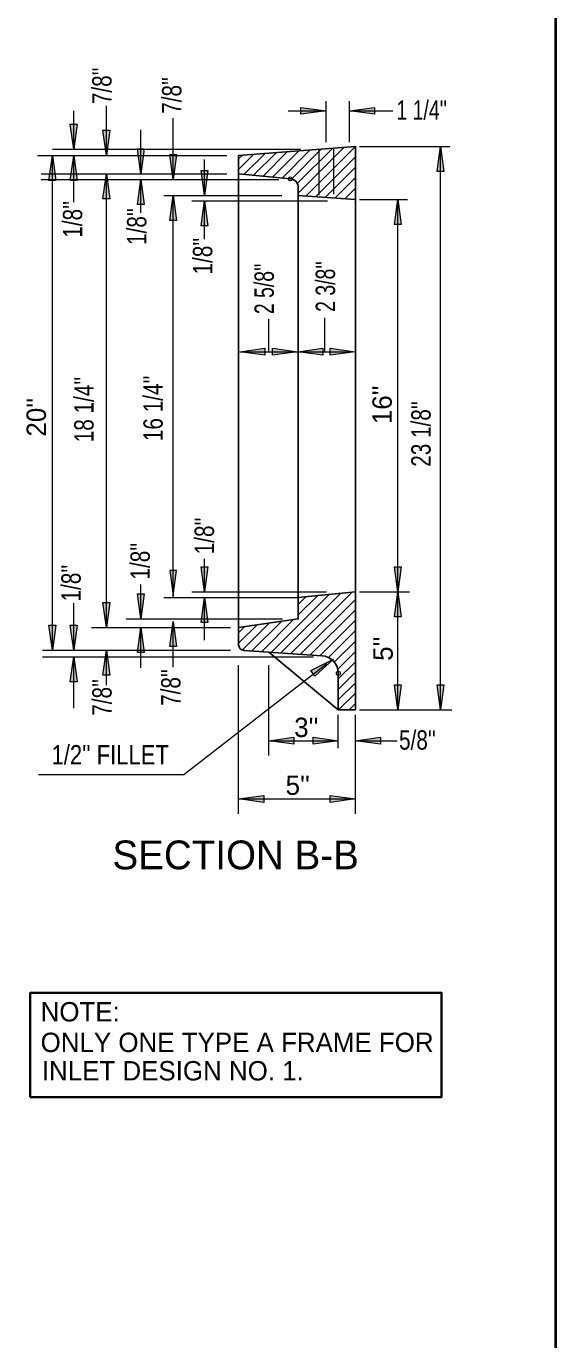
# Model space of a CAD drawing. Extents: x -331 to 37, y -28 to 234.
# Drawn here: x -215.3 to -180.2, y 101.8 to 189.1 of the extents above; entities that cross this region are included whole.
import ezdxf

# ---------------------------------------------------------------- set-up
doc = ezdxf.new("R2010")
doc.units = 0
doc.header["$LTSCALE"] = 0.51
doc.header["$PDMODE"] = 32
doc.header["$PDSIZE"] = 0.255
doc.linetypes.add('LONG_DASHED', pattern=[7.5, 6, -1.5])
doc.layers.add('1', color=7, linetype='Continuous', lineweight=13)

msp = doc.modelspace()

# ---------------------------------------------------------------- hatches: boundary and pattern name
at = {"layer": '1'}
for points in [[(-195.4278, 183.4482), (-197.0938, 183.2192), (-197.0938, 183.6771)], [(-193.8693, 183.4482), (-192.2032, 183.6771), (-192.2032, 183.2192)], [(-212.1782, 180.8982), (-212.4072, 182.5642), (-211.9493, 182.5642)], [(-210.0075, 180.4873), (-210.2364, 182.1533), (-209.7786, 182.1533)], [(-207.7227, 179.2596), (-207.9517, 180.9256), (-207.4938, 180.9256)], [(-187.8293, 181.0871), (-187.6004, 179.4211), (-188.0582, 179.4211)], [(-213.5938, 180.4873), (-213.3649, 178.8212), (-213.8227, 178.8212)], [(-212.1782, 180.4873), (-211.9493, 178.8212), (-212.4072, 178.8212)], [(-205.5719, 178.8817), (-205.8008, 180.5478), (-205.343, 180.5478)], [(-210.0075, 179.2596), (-209.7786, 177.5935), (-210.2364, 177.5935)], [(-207.7227, 178.8817), (-207.4938, 177.2157), (-207.9517, 177.2157)], [(-203.4957, 177.8212), (-203.7246, 179.4872), (-203.2668, 179.4872)], [(-205.5719, 177.8212), (-205.343, 176.1551), (-205.8008, 176.1551)], [(-203.4957, 177.4651), (-203.2668, 175.7991), (-203.7246, 175.7991)], [(-190.6606, 177.5595), (-190.4317, 175.8935), (-190.8895, 175.8935)], [(-201.1469, 167.4453), (-199.4808, 167.6743), (-199.4808, 167.2164)], [(-197.3165, 167.4453), (-198.9826, 167.2164), (-198.9826, 167.6743)], [(-197.3037, 167.4453), (-195.6376, 167.6743), (-195.6376, 167.2164)], [(-193.4917, 167.4453), (-195.1578, 167.2164), (-195.1578, 167.6743)], [(-205.5719, 151.2578), (-205.343, 152.9239), (-205.8008, 152.9239)], [(-203.4957, 151.4929), (-203.7246, 153.1589), (-203.2668, 153.1589)], [(-190.6606, 151.4929), (-190.8895, 153.1589), (-190.4317, 153.1589)], [(-207.7227, 149.6985), (-207.9517, 151.3646), (-207.4938, 151.3646)], [(-203.4957, 151.1152), (-203.2668, 149.4492), (-203.7246, 149.4492)], [(-190.6606, 151.4929), (-190.4317, 149.8268), (-190.8895, 149.8268)], [(-210.0075, 149.1318), (-210.2364, 150.7979), (-209.7786, 150.7979)], [(-213.5938, 147.6207), (-213.8227, 149.2867), (-213.3649, 149.2867)], [(-212.1782, 147.6207), (-212.4072, 149.2867), (-211.9493, 149.2867)], [(-205.5719, 149.5287), (-205.343, 147.8627), (-205.8008, 147.8627)], [(-207.7227, 149.1318), (-207.4938, 147.4657), (-207.9517, 147.4657)], [(-210.0075, 147.6207), (-209.7786, 145.9547), (-210.2364, 145.9547)], [(-212.1782, 147.1816), (-211.9493, 145.5156), (-212.4072, 145.5156)], [(-194.9328, 147.0329), (-196.1662, 145.8896), (-196.4287, 146.2646)], [(-190.6606, 143.654), (-190.8895, 145.3201), (-190.4317, 145.3201)], [(-187.8293, 143.654), (-188.0582, 145.3201), (-187.6004, 145.3201)], [(-199.2325, 141.6093), (-197.5665, 141.8382), (-197.5665, 141.3804)], [(-194.6137, 141.6093), (-196.2797, 141.3804), (-196.2797, 141.8382)], [(-193.4778, 141.6093), (-191.8118, 141.8382), (-191.8118, 141.3804)], [(-201.2307, 137.7372), (-199.5646, 137.9661), (-199.5646, 137.5083)], [(-193.4778, 137.7372), (-195.1439, 137.5083), (-195.1439, 137.9661)]]:
    msp.add_hatch(color=256, dxfattribs=at).paths.add_polyline_path(points)

# ---------------------------------------------------------------- linework, layer by layer
at = {"layer": '1', "lineweight": 40}
msp.add_line((-180.1836, -11.0541), (-180.1836, 193.9388), dxfattribs=at)
at = {"layer": '1'}
for p, q in [((-212.1782, 180.8982), (-212.1782, 183.4557)), ((-210.0075, 180.4873), (-210.0075, 183.7837)), ((-197.941, 183.4482), (-195.4278, 183.4482)), ((-195.4278, 181.3704), (-195.4278, 184.0826)), ((-193.8693, 181.3704), (-193.8693, 184.0826)), ((-193.8693, 183.4482), (-191.0036, 183.4482)), ((-205.5719, 178.8817), (-205.5719, 182.9587)), ((-207.7227, 179.2596), (-207.7227, 182.1908)), ((-213.5938, 180.8982), (-197.0971, 180.8982)), ((-200.8743, 179.2256), (-199.4769, 180.623)), ((-200.2428, 179.1653), (-198.7272, 180.681)), ((-199.6113, 179.1052), (-197.9774, 180.739)), ((-198.9798, 179.0449), (-197.2277, 180.7971)), ((-198.3483, 178.9847), (-196.4779, 180.855)), ((-197.7257, 178.9154), (-195.7281, 180.9131)), ((-197.335, 178.6143), (-194.9783, 180.971)), ((-197.2688, 177.9887), (-194.2286, 181.0291)), ((-196.7786, 177.7873), (-193.4788, 181.087)), ((-193.2043, 181.0871), (-187.2066, 181.0871)), ((-187.8293, 143.654), (-187.8293, 181.0871)), ((-214.5721, 180.4873), (-202.0107, 180.4873)), ((-213.5938, 147.6207), (-213.5938, 180.4873)), ((-212.1782, 177.3833), (-212.1782, 180.4873)), ((-203.4957, 177.8212), (-203.4957, 180.2217)), ((-201.2307, 179.5611), (-200.2267, 180.565)), ((-201.2307, 180.2528), (-200.9765, 180.507)), ((-196.1315, 177.7427), (-193.4778, 180.3962)), ((-214.3445, 179.2596), (-202.0107, 179.2596)), ((-214.3445, 178.8817), (-198.5537, 178.8817)), ((-210.0075, 149.1318), (-210.0075, 179.2596)), ((-207.7227, 176.6768), (-207.7227, 178.8817)), ((-195.4843, 177.6979), (-193.4778, 179.7044)), ((-194.8372, 177.6533), (-193.4778, 179.0127)), ((-194.1902, 177.6087), (-193.4778, 178.321)), ((-206.1908, 177.8212), (-198.3587, 177.8212)), ((-205.5719, 151.1152), (-205.5719, 177.8212)), ((-204.3407, 177.4651), (-195.3399, 177.4651)), ((-203.4957, 174.92), (-203.4957, 177.4651)), ((-193.2043, 177.5595), (-190.0173, 177.5595)), ((-199.2318, 167.4453), (-199.2318, 169.6137)), ((-195.5174, 167.4453), (-195.5174, 169.6911)), ((-201.1469, 167.4453), (-197.3165, 167.4453)), ((-197.3037, 167.4453), (-193.7312, 167.4453)), ((-203.4957, 151.4929), (-203.4957, 153.6864)), ((-207.7227, 149.6985), (-207.7227, 151.9767)), ((-206.1908, 151.1152), (-197.2688, 151.1152)), ((-204.3407, 151.4929), (-195.3997, 151.4929)), ((-203.4957, 148.2963), (-203.4957, 151.1152)), ((-199.0712, 147.4773), (-195.2303, 151.3183)), ((-198.4225, 147.4343), (-194.462, 151.3948)), ((-197.7738, 147.3912), (-193.6937, 151.4713)), ((-197.2688, 149.9716), (-195.9986, 151.2417)), ((-197.2688, 150.6633), (-196.767, 151.1652)), ((-197.125, 147.3483), (-193.4778, 150.9955)), ((-193.2043, 151.4929), (-189.8978, 151.4929)), ((-212.1782, 147.6207), (-212.1782, 150.7409)), ((-196.4763, 147.3053), (-193.4778, 150.3037)), ((-208.701, 149.6985), (-198.3227, 149.6985)), ((-205.5719, 146.4878), (-205.5719, 149.5287)), ((-201.2307, 148.0851), (-200.0091, 149.3066)), ((-200.9924, 147.6314), (-199.2019, 149.422)), ((-200.3687, 147.5634), (-198.3946, 149.5375)), ((-199.72, 147.5204), (-197.5874, 149.6529)), ((-195.8276, 147.2622), (-193.4778, 149.6119)), ((-210.9858, 149.1318), (-201.7696, 149.1318)), ((-207.7227, 146.4465), (-207.7227, 149.1318)), ((-201.2307, 148.7768), (-200.8163, 149.1911)), ((-195.2662, 147.1318), (-193.4778, 148.9202)), ((-214.2501, 147.6207), (-201.7696, 147.6207)), ((-210.0075, 145.3025), (-210.0075, 147.6207)), ((-194.8828, 146.8233), (-193.4778, 148.2284)), ((-194.6497, 146.3648), (-193.4778, 147.5367)), ((-214.2501, 147.1816), (-196.2513, 147.1816)), ((-212.1782, 143.7699), (-212.1782, 147.1816)), ((-201.2307, 136.7588), (-201.2307, 146.6205)), ((-199.2325, 140.6311), (-199.2325, 146.6205)), ((-194.6137, 145.7091), (-193.4778, 146.8449)), ((-194.6137, 145.0173), (-193.4778, 146.1532)), ((-194.6137, 144.3255), (-193.4778, 145.4613)), ((-194.5934, 143.654), (-193.4778, 144.7696)), ((-193.9017, 143.654), (-193.4778, 144.0778)), ((-194.6137, 141.1176), (-194.6137, 143.3192)), ((-193.4778, 136.7588), (-193.4778, 143.3192)), ((-193.2043, 143.654), (-187.087, 143.654)), ((-199.2325, 141.6093), (-194.6137, 141.6093)), ((-193.4778, 141.6093), (-190.7141, 141.6093)), ((-201.2307, 137.7372), (-193.4778, 137.7372))]:
    msp.add_line(p, q, dxfattribs=at)
at = {"layer": '1', "linetype": 'LONG_DASHED'}
for p, q in [((-195.9169, 180.8984), (-195.9169, 177.7278)), ((-194.9386, 180.9741), (-194.9386, 177.6603))]:
    msp.add_line(p, q, dxfattribs=at)
at = {"layer": '1', "lineweight": 25}
for p, q in [((-201.2307, 149.1318), (-201.2307, 179.2596)), ((-197.2688, 151.1152), (-197.2688, 177.8212)), ((-193.543, 177.564), (-193.4778, 177.6292)), ((-193.4778, 151.4929), (-193.4778, 177.5595)), ((-200.8653, 147.5964), (-195.7098, 147.2544)), ((-194.6137, 143.654), (-199.2325, 147.4881))]:
    msp.add_line(p, q, dxfattribs=at)
at = {"layer": '1'}
for points in [[(-195.4278, 183.4482), (-197.0938, 183.2192), (-197.0938, 183.6771)], [(-193.8693, 183.4482), (-192.2032, 183.6771), (-192.2032, 183.2192)], [(-212.1782, 180.8982), (-212.4072, 182.5642), (-211.9493, 182.5642)], [(-210.0075, 180.4873), (-210.2364, 182.1533), (-209.7786, 182.1533)], [(-207.7227, 179.2596), (-207.9517, 180.9256), (-207.4938, 180.9256)], [(-187.8293, 181.0871), (-187.6004, 179.4211), (-188.0582, 179.4211)], [(-213.5938, 180.4873), (-213.3649, 178.8212), (-213.8227, 178.8212)], [(-212.1782, 180.4873), (-211.9493, 178.8212), (-212.4072, 178.8212)], [(-205.5719, 178.8817), (-205.8008, 180.5478), (-205.343, 180.5478)], [(-210.0075, 179.2596), (-209.7786, 177.5935), (-210.2364, 177.5935)], [(-207.7227, 178.8817), (-207.4938, 177.2157), (-207.9517, 177.2157)], [(-203.4957, 177.8212), (-203.7246, 179.4872), (-203.2668, 179.4872)], [(-205.5719, 177.8212), (-205.343, 176.1551), (-205.8008, 176.1551)], [(-203.4957, 177.4651), (-203.2668, 175.7991), (-203.7246, 175.7991)], [(-190.6606, 177.5595), (-190.4317, 175.8935), (-190.8895, 175.8935)], [(-201.1469, 167.4453), (-199.4808, 167.6743), (-199.4808, 167.2164)], [(-197.3165, 167.4453), (-198.9826, 167.2164), (-198.9826, 167.6743)], [(-197.3037, 167.4453), (-195.6376, 167.6743), (-195.6376, 167.2164)], [(-193.4917, 167.4453), (-195.1578, 167.2164), (-195.1578, 167.6743)], [(-205.5719, 151.2578), (-205.343, 152.9239), (-205.8008, 152.9239)], [(-203.4957, 151.4929), (-203.7246, 153.1589), (-203.2668, 153.1589)], [(-190.6606, 151.4929), (-190.8895, 153.1589), (-190.4317, 153.1589)], [(-207.7227, 149.6985), (-207.9517, 151.3646), (-207.4938, 151.3646)], [(-203.4957, 151.1152), (-203.2668, 149.4492), (-203.7246, 149.4492)], [(-190.6606, 151.4929), (-190.4317, 149.8268), (-190.8895, 149.8268)], [(-210.0075, 149.1318), (-210.2364, 150.7979), (-209.7786, 150.7979)], [(-213.5938, 147.6207), (-213.8227, 149.2867), (-213.3649, 149.2867)], [(-212.1782, 147.6207), (-212.4072, 149.2867), (-211.9493, 149.2867)], [(-205.5719, 149.5287), (-205.343, 147.8627), (-205.8008, 147.8627)], [(-207.7227, 149.1318), (-207.4938, 147.4657), (-207.9517, 147.4657)], [(-210.0075, 147.6207), (-209.7786, 145.9547), (-210.2364, 145.9547)], [(-212.1782, 147.1816), (-211.9493, 145.5156), (-212.4072, 145.5156)], [(-194.9328, 147.0329), (-196.1662, 145.8896), (-196.4287, 146.2646)], [(-190.6606, 143.654), (-190.8895, 145.3201), (-190.4317, 145.3201)], [(-187.8293, 143.654), (-188.0582, 145.3201), (-187.6004, 145.3201)], [(-199.2325, 141.6093), (-197.5665, 141.8382), (-197.5665, 141.3804)], [(-194.6137, 141.6093), (-196.2797, 141.3804), (-196.2797, 141.8382)], [(-193.4778, 141.6093), (-191.8118, 141.8382), (-191.8118, 141.3804)], [(-201.2307, 137.7372), (-199.5646, 137.9661), (-199.5646, 137.5083)], [(-193.4778, 137.7372), (-195.1439, 137.5083), (-195.1439, 137.9661)]]:
    msp.add_lwpolyline(points, close=True, dxfattribs=at)
at = {"layer": '1', "lineweight": 25}
for points in [[(-197.2688, 178.348), (-197.2688, 177.8212), (-193.4778, 177.5595), (-193.4778, 181.0871), (-201.2307, 180.4873), (-201.2307, 179.2596), (-197.8002, 178.9324)], [(-194.6137, 146.083), (-194.6137, 143.654), (-193.4778, 143.654), (-193.4778, 151.4929), (-197.2688, 151.1152), (-197.2688, 149.6985), (-201.2307, 149.1318), (-201.2307, 147.9869)]]:
    msp.add_lwpolyline(points, dxfattribs=at)
at = {"layer": '1'}
for points in [[(-190.6606, 143.654), (-190.6606, 151.4929), (-190.6606, 177.5595)], [(-214.5101, 139.3697), (-204.8682, 139.3697), (-195.365, 146.7268)]]:
    msp.add_lwpolyline(points, dxfattribs=at)
at = {"layer": '1', "lineweight": 35}
msp.add_lwpolyline([(-215.0624, 117.9348), (-187.7548, 117.9348), (-187.7548, 124.8608), (-215.0624, 124.8608)], close=True, dxfattribs=at)
at = {"layer": '1', "lineweight": 25}
for centre, radius, start, end in [((-197.8558, 178.348), 0.587, 0, 84.55967), ((-200.8393, 147.9869), 0.3913, 180, 266.20165), ((-195.7876, 146.083), 1.174, 0, 86.2013)]:
    msp.add_arc(centre, radius, start, end, dxfattribs=at)
at = {"layer": '1'}
for p in [(-197.8002, 178.9324), (-194.6137, 146.083)]:
    msp.add_point(p, dxfattribs=at)

# ---------------------------------------------------------------- texts
for s, width, p in [("7/8''", 0.8, (-209.6642, 183.8925)), ("7/8''", 0.8, (-205.0264, 183.2511)), ("1/8''", 0.8, (-211.6119, 175.0197)), ("1/8''", 0.8, (-207.3523, 174.5393)), ("1/8''", 0.8, (-202.9785, 172.579)), ("2 5/8''", 0.75, (-198.8931, 169.9431)), ("2 3/8''", 0.75, (-194.8293, 170.0936)), ("16 1/4''", 0.8, (-206.2679, 161.5085)), ("18 1/4''", 0.8, (-210.8584, 161.4332)), ("23 1/8''", 0.8, (-188.486, 159.8082)), ("1/8''", 0.8, (-202.8653, 153.9907)), ("1/8''", 0.8, (-207.1242, 152.3164)), ("1/8''", 0.8, (-211.7119, 150.8601)), ("7/8''", 0.8, (-205.0882, 143.921)), ("7/8''", 0.8, (-209.6598, 143.2663))]:
    msp.add_text(s, height=1.286, rotation=90, dxfattribs=dict(at, width=width)).set_placement(p)
for s, width, p in [("1 1/4''", 0.75, (-190.7556, 182.8577)), ("5/8''", 0.8, (-190.5832, 141.0147)), ("1/2'' FILLET", 0.85, (-213.6489, 140.0323))]:
    msp.add_text(s, height=1.286, dxfattribs=dict(at, width=width)).set_placement(p)
for s, p in [("16''", (-191.0666, 162.6381)), ("20''", (-214.0191, 161.8097)), ("5''", (-191.0014, 146.9129))]:
    msp.add_text(s, height=1.286, rotation=90, dxfattribs=at).set_placement(p)
for s, height, p in [("3''", 1.286, (-197.5418, 141.8519)), ("5''", 1.286, (-198.1122, 138.0085)), ('SECTION B-B', 1.914, (-209.6055, 133.0646)), ('NOTE:  ', 1.286, (-214.3728, 122.9603)), ('ONLY ONE TYPE A FRAME FOR', 1.286, (-214.3727, 120.9269)), ('INLET DESIGN NO. 1.', 1.286, (-214.2943, 119.0417))]:
    msp.add_text(s, height=height, dxfattribs=at).set_placement(p)

doc.saveas('drawing.dxf')
